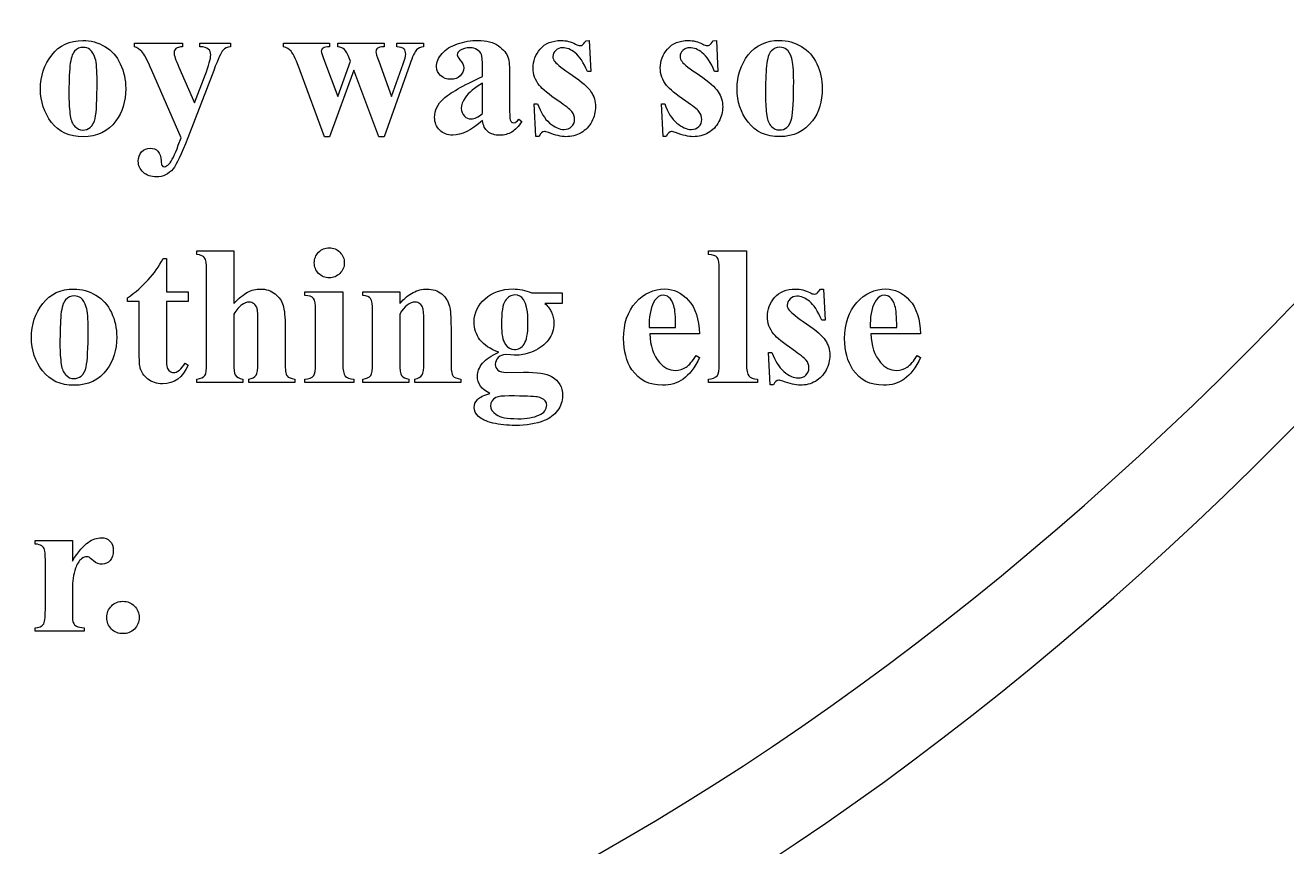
# Model space of a CAD drawing. Header units: millimetres. Extents: x 89 to 151, y 168 to 272.
# Drawn here: x 125.42 to 136.6, y 175.46 to 182.75 of the extents above; entities that cross this region are included whole.
import ezdxf

# ---------------------------------------------------------------- set-up
doc = ezdxf.new("R2010")
doc.units = ezdxf.units.MM
doc.layers.add('Layer_1', color=7, linetype='CONTINUOUS')

msp = doc.modelspace()

# ---------------------------------------------------------------- linework, layer by layer
at = {"layer": 'Layer_1', "color": 7}
for points in [[(125.92777, 182.61418)], [(132.10181, 182.61482)], [(128.11199, 180.77605)], [(125.84814, 180.41002)], [(129.75703, 180.35706)], [(131.39433, 180.01251)], [(133.35372, 180.01251)], [(126.2831, 177.64059)]]:
    msp.add_lwpolyline(points, close=True, dxfattribs=at)
for points in [[(130.3879, 182.61234), (130.41716, 182.61286)], [(130.41716, 182.61286), (130.43006, 182.33812), (130.40076, 182.33812)], [(131.51528, 182.61234), (131.54456, 182.61286)], [(131.54456, 182.61286), (131.55746, 182.33812), (131.52816, 182.33812)], [(125.93128, 182.55296), (125.93078, 182.55302)], [(126.38464, 182.55822), (126.38464, 182.59012), (126.81269, 182.59012), (126.81269, 182.55822)], [(126.9661, 182.55821), (126.9661, 182.59011), (127.23568, 182.59011), (127.23568, 182.55821)], [(127.70756, 182.55856), (127.70756, 182.59046), (128.11408, 182.59046), (128.11408, 182.55856)], [(128.18707, 182.55846), (128.18707, 182.59036), (128.59962, 182.59036), (128.59962, 182.55846)], [(128.70996, 182.55848), (128.70996, 182.59038), (128.94853, 182.59038), (128.94853, 182.55848)], [(132.10531, 182.5536), (132.10481, 182.55366)], [(126.77919, 182.37733), (126.917, 182.0621), (127.0109, 182.30584)], [(128.06938, 182.43096), (128.18738, 182.11659), (128.30107, 182.43096), (128.29207, 182.45166)], [(128.55062, 182.43106), (128.6643, 182.11669), (128.76766, 182.40608)], [(128.82533, 182.40089), (128.59968, 181.76096), (128.55078, 181.76103)], [(129.47063, 182.29417), (129.47063, 182.37517)], [(126.79894, 181.75203), (126.53884, 182.34889)], [(127.08758, 182.34892), (126.85762, 181.75206)], [(128.55078, 181.76103), (128.33029, 182.35187), (128.11411, 181.76103), (128.06931, 181.76103), (127.85486, 182.34498)], [(129.71093, 182.29421), (129.71093, 181.98157)], [(129.47062, 181.96691), (129.47062, 182.23649)], [(129.97183, 181.76313), (129.94343, 181.76313), (129.92963, 182.05252), (129.95893, 182.05252)], [(131.09922, 181.76313), (131.07082, 181.76313), (131.05702, 182.05252), (131.08632, 182.05252)], [(129.47059, 181.96677), (129.47062, 181.96691)], [(129.47016, 181.90397), (129.47062, 181.90401)], [(129.79323, 181.91597), (129.81903, 181.89527)], [(126.77436, 181.68531), (126.79894, 181.75203)], [(126.93792, 180.71645), (126.93792, 180.74835), (127.26622, 180.74845)], [(127.26622, 180.74845), (127.26622, 180.2825)], [(131.47259, 180.71713), (131.47259, 180.74903), (131.81033, 180.74897)], [(131.81033, 180.74897), (131.81033, 179.74816)], [(126.64047, 180.68047), (126.66936, 180.68045)], [(126.66936, 180.68045), (126.66936, 180.3859), (126.86056, 180.3859), (126.86056, 180.3006), (126.66936, 180.3006), (126.66936, 179.80365)], [(127.02492, 179.75526), (127.02492, 180.57347)], [(131.56909, 179.74815), (131.56909, 180.58187)], [(127.89482, 180.35405), (127.89482, 180.38595), (128.23257, 180.38589)], [(128.23257, 180.38589), (128.23257, 179.74768)], [(128.40893, 180.35401), (128.40893, 180.38591), (128.73728, 180.38589)], [(128.73728, 180.38589), (128.73728, 180.28167)], [(129.90615, 180.37692), (129.90603, 180.37689)], [(129.90603, 180.37689), (130.17733, 180.37689), (130.17733, 180.28219), (130.02316, 180.28219)], [(132.46491, 180.40824), (132.49418, 180.40876)], [(132.49418, 180.40876), (132.50708, 180.13402), (132.47778, 180.13402)], [(125.85165, 180.3488), (125.85115, 180.34886)], [(126.42773, 179.86576), (126.42773, 180.3007), (126.32266, 180.3007), (126.32266, 180.3308)], [(127.26606, 180.1868), (127.26606, 179.75531)], [(127.99132, 179.74767), (127.99132, 180.21793)], [(128.49593, 179.75627), (128.49593, 180.21102)], [(128.73711, 180.18775), (128.73711, 179.75625)], [(127.47986, 179.75537), (127.47986, 180.11452)], [(127.721, 180.06976), (127.721, 179.7554)], [(128.95011, 179.75631), (128.95011, 180.1146)], [(129.19119, 180.06979), (129.19119, 179.75629)], [(130.94826, 180.10047), (130.94826, 180.07027), (131.18246, 180.07028)], [(132.90766, 180.10047), (132.90766, 180.07027), (133.14186, 180.07028)], [(131.39433, 180.01258), (130.9525, 180.01258)], [(133.35373, 180.01258), (132.9119, 180.01258)], [(131.36508, 179.82047), (131.39438, 179.80147)], [(132.04884, 179.55903), (132.02044, 179.55903), (132.00664, 179.84841), (132.03594, 179.84841)], [(133.32447, 179.82047), (133.35377, 179.80147)], [(126.83469, 179.75375), (126.86049, 179.73485)], [(127.34616, 179.61145), (127.34616, 179.58045), (126.93792, 179.58045), (126.93792, 179.61145)], [(127.808, 179.61158), (127.808, 179.58058), (127.39976, 179.58058), (127.39976, 179.61158)], [(128.32987, 179.6116), (128.32987, 179.5806), (127.89492, 179.5806), (127.89492, 179.6116)], [(128.81641, 179.6116), (128.81641, 179.5806), (128.40903, 179.5806), (128.40903, 179.6116)], [(129.27819, 179.61161), (129.27819, 179.58061), (128.87081, 179.58061), (128.87081, 179.61161)], [(129.6848, 179.67123), (129.8338, 179.67323)], [(131.90763, 179.61208), (131.90763, 179.58108), (131.47269, 179.58108), (131.47269, 179.61208)], [(129.70626, 179.46182), (129.70623, 179.46222)], [(125.50602, 178.14862), (125.50602, 178.18052), (125.83523, 178.18061)], [(125.83523, 178.18061), (125.83523, 177.99802)], [(125.59572, 177.56464), (125.59572, 178.00992)], [(125.83529, 177.74977), (125.83529, 177.56459), (125.83616, 177.51639)], [(125.94116, 177.40619), (125.94116, 177.37519), (125.50622, 177.37519), (125.50622, 177.40619)]]:
    msp.add_lwpolyline(points, dxfattribs=at)
for points in [[(132.299627, 176.529913), (143.302082, 184.125524), (150.475874, 202.01942), (150.475874, 221.867706)], [(100.211883, 187.167662), (108.632798, 173.132804), (121.297172, 168.934303), (132.299627, 176.529913)], [(125.65217, 182.48499), (125.719343, 182.571117), (125.81121, 182.61418), (125.92777, 182.61418)], [(125.92778, 182.61422), (125.997833, 182.61422), (126.063003, 182.59612), (126.12329, 182.55992)], [(129.24837, 182.58441), (129.30697, 182.604543), (129.367833, 182.61461), (129.43096, 182.61461)], [(129.43096, 182.61461), (129.507327, 182.61461), (129.567617, 182.598243), (129.61183, 182.56551)], [(129.98225, 182.53834), (130.025317, 182.588873), (130.08733, 182.61414), (130.16829, 182.61414)], [(130.16829, 182.61414), (130.211957, 182.61414), (130.25416, 182.603507), (130.2949, 182.58224)], [(130.3578, 182.57534), (130.3638, 182.580007), (130.373833, 182.59234), (130.3879, 182.61234)], [(131.10964, 182.53834), (131.152707, 182.588873), (131.21472, 182.61414), (131.29568, 182.61414)], [(131.29568, 182.61414), (131.33928, 182.61414), (131.38148, 182.603507), (131.42228, 182.58224)], [(131.48518, 182.57534), (131.49118, 182.580007), (131.501213, 182.59234), (131.51528, 182.61234)], [(131.8262, 182.48563), (131.89338, 182.571757), (131.98525, 182.61482), (132.10181, 182.61482)], [(132.10181, 182.61486), (132.171857, 182.61486), (132.237027, 182.59676), (132.29732, 182.56056)], [(125.85498, 182.51942), (125.834313, 182.49762), (125.820547, 182.45398), (125.81368, 182.3885)], [(125.93078, 182.55302), (125.901513, 182.55302), (125.876247, 182.54182), (125.85498, 182.51942)], [(125.98988, 182.53486), (125.974947, 182.546927), (125.955413, 182.55296), (125.93128, 182.55296)], [(126.03808, 182.45476), (126.027147, 182.491493), (126.01108, 182.518193), (125.98988, 182.53486)], [(126.12329, 182.55992), (126.183557, 182.52372), (126.229207, 182.47233), (126.26024, 182.40575)], [(126.45184, 182.51512), (126.43344, 182.535787), (126.41104, 182.550153), (126.38464, 182.55822)], [(126.53884, 182.34889), (126.499773, 182.439037), (126.470773, 182.494447), (126.45184, 182.51512)], [(126.75329, 182.54182), (126.741823, 182.532087), (126.73609, 182.52032), (126.73609, 182.50652)], [(126.73609, 182.50652), (126.73609, 182.48472), (126.750457, 182.441657), (126.77919, 182.37733)], [(126.81269, 182.55822), (126.784557, 182.556887), (126.764757, 182.55142), (126.75329, 182.54182)], [(127.0402, 182.53751), (127.0264, 182.550177), (127.0017, 182.557077), (126.9661, 182.55821)], [(127.0109, 182.30584), (127.044767, 182.39254), (127.0617, 182.45283), (127.0617, 182.48671)], [(127.0617, 182.48671), (127.0617, 182.507977), (127.054533, 182.52491), (127.0402, 182.53751)], [(127.17108, 182.52721), (127.154413, 182.51001), (127.12658, 182.45058), (127.08758, 182.34892)], [(127.23568, 182.55821), (127.20928, 182.555543), (127.187747, 182.54521), (127.17108, 182.52721)], [(127.77306, 182.51896), (127.758727, 182.53736), (127.736893, 182.55056), (127.70756, 182.55856)], [(127.85486, 182.34498), (127.822727, 182.43398), (127.79546, 182.491973), (127.77306, 182.51896)], [(128.05728, 182.54646), (128.046947, 182.538393), (128.04178, 182.529193), (128.04178, 182.51886)], [(128.04178, 182.51886), (128.04178, 182.50906), (128.05098, 182.47976), (128.06938, 182.43096)], [(128.11408, 182.55856), (128.086547, 182.55856), (128.067613, 182.554527), (128.05728, 182.54646)], [(128.24647, 182.53346), (128.23387, 182.545527), (128.21407, 182.55386), (128.18707, 182.55846)], [(128.29207, 182.45166), (128.27487, 182.494727), (128.25967, 182.521993), (128.24647, 182.53346)], [(128.53852, 182.54466), (128.52992, 182.537793), (128.52562, 182.52776), (128.52562, 182.51456)], [(128.52562, 182.51456), (128.52562, 182.501893), (128.533953, 182.47406), (128.55062, 182.43106)], [(128.59962, 182.55846), (128.567487, 182.55646), (128.54712, 182.55186), (128.53852, 182.54466)], [(128.77366, 182.53958), (128.762727, 182.549913), (128.741493, 182.556213), (128.70996, 182.55848)], [(128.76766, 182.40608), (128.782593, 182.447413), (128.79006, 182.475547), (128.79006, 182.49048)], [(128.79006, 182.49048), (128.79006, 182.51288), (128.784593, 182.529247), (128.77366, 182.53958)], [(128.88563, 182.53008), (128.870163, 182.515147), (128.850063, 182.472083), (128.82533, 182.40089)], [(128.94853, 182.55848), (128.92213, 182.555147), (128.901163, 182.54568), (128.88563, 182.53008)], [(129.06233, 182.37942), (129.06233, 182.420753), (129.078697, 182.460083), (129.11143, 182.49741)], [(129.11143, 182.49741), (129.144163, 182.535277), (129.18981, 182.564277), (129.24837, 182.58441)], [(129.26913, 182.52412), (129.254197, 182.513787), (129.24673, 182.50172), (129.24673, 182.48792)], [(129.24673, 182.48792), (129.24673, 182.475853), (129.254763, 182.46092), (129.27083, 182.44312)], [(129.36133, 182.54912), (129.323997, 182.54912), (129.293263, 182.540787), (129.26913, 182.52412)], [(129.42333, 182.53102), (129.40493, 182.543087), (129.384263, 182.54912), (129.36133, 182.54912)], [(129.46033, 182.48972), (129.45433, 182.505787), (129.441997, 182.519553), (129.42333, 182.53102)], [(129.47063, 182.37517), (129.47063, 182.436037), (129.467197, 182.47422), (129.46033, 182.48972)], [(129.61183, 182.56551), (129.65663, 182.533377), (129.68563, 182.498353), (129.69883, 182.46044)], [(129.91855, 182.3704), (129.91855, 182.4324), (129.939783, 182.48838), (129.98225, 182.53834)], [(130.11912, 182.5259), (130.102453, 182.510367), (130.09412, 182.492267), (130.09412, 182.4716)], [(130.17942, 182.55), (130.155887, 182.55), (130.135787, 182.541967), (130.11912, 182.5259)], [(130.29138, 182.5052), (130.254047, 182.535067), (130.216727, 182.55), (130.17942, 182.55)], [(130.40076, 182.33812), (130.36576, 182.419653), (130.3293, 182.475347), (130.29138, 182.5052)], [(130.2949, 182.58224), (130.310367, 182.57364), (130.323, 182.56934), (130.3328, 182.56934)], [(130.3328, 182.56934), (130.343133, 182.56934), (130.351467, 182.57134), (130.3578, 182.57534)], [(131.04594, 182.3704), (131.04594, 182.4324), (131.067173, 182.48838), (131.10964, 182.53834)], [(131.24651, 182.5259), (131.229843, 182.510367), (131.22151, 182.492267), (131.22151, 182.4716)], [(131.30681, 182.55), (131.283277, 182.55), (131.263177, 182.541967), (131.24651, 182.5259)], [(131.41878, 182.5052), (131.381447, 182.535067), (131.344123, 182.55), (131.30681, 182.55)], [(131.52816, 182.33812), (131.49316, 182.419653), (131.4567, 182.475347), (131.41878, 182.5052)], [(131.42228, 182.58224), (131.437813, 182.57364), (131.450447, 182.56934), (131.46018, 182.56934)], [(131.46018, 182.56934), (131.470513, 182.56934), (131.478847, 182.57134), (131.48518, 182.57534)], [(132.02901, 182.52006), (132.008343, 182.49826), (131.994577, 182.45462), (131.98771, 182.38914)], [(132.10481, 182.55366), (132.075543, 182.55366), (132.050277, 182.54246), (132.02901, 182.52006)], [(132.16391, 182.5355), (132.148977, 182.547567), (132.129443, 182.5536), (132.10531, 182.5536)], [(132.21211, 182.4554), (132.201177, 182.492133), (132.18511, 182.518833), (132.16391, 182.5355)], [(132.29732, 182.56056), (132.357587, 182.52436), (132.403233, 182.47297), (132.43426, 182.40639)], [(125.55227, 182.18354), (125.55227, 182.298953), (125.58557, 182.399437), (125.65217, 182.48499)], [(125.81368, 182.3885), (125.80768, 182.323633), (125.80468, 182.2332), (125.80468, 182.1172)], [(126.05448, 182.25408), (126.05448, 182.351693), (126.049013, 182.418587), (126.03808, 182.45476)], [(126.26024, 182.40575), (126.29184, 182.33915), (126.30764, 182.266227), (126.30764, 182.18698)], [(129.09853, 182.30272), (129.074397, 182.32452), (129.06233, 182.350087), (129.06233, 182.37942)], [(129.27083, 182.44312), (129.29263, 182.418453), (129.30353, 182.39462), (129.30353, 182.37162)], [(129.69883, 182.46044), (129.706897, 182.436307), (129.71093, 182.380897), (129.71093, 182.29421)], [(130.09412, 182.4716), (130.09412, 182.456067), (130.099853, 182.441133), (130.11132, 182.4268)], [(130.11132, 182.4268), (130.12972, 182.403267), (130.18111, 182.362787), (130.26549, 182.30536)], [(131.22151, 182.4716), (131.22151, 182.456067), (131.227243, 182.441133), (131.23871, 182.4268)], [(131.23871, 182.4268), (131.25711, 182.403267), (131.3085, 182.362787), (131.39288, 182.30536)], [(131.7263, 182.18418), (131.7263, 182.299593), (131.7596, 182.400077), (131.8262, 182.48563)], [(131.98771, 182.38914), (131.98171, 182.324273), (131.97871, 182.23384), (131.97871, 182.11784)], [(132.22851, 182.25472), (132.22851, 182.352333), (132.223043, 182.419227), (132.21211, 182.4554)], [(132.43426, 182.40639), (132.46586, 182.33979), (132.48166, 182.266867), (132.48166, 182.18762)], [(129.18983, 182.27002), (129.15363, 182.27002), (129.123197, 182.28092), (129.09853, 182.30272)], [(129.12526, 182.0978), (129.17806, 182.1472), (129.293183, 182.212657), (129.47063, 182.29417)], [(129.27163, 182.29932), (129.250963, 182.279787), (129.223697, 182.27002), (129.18983, 182.27002)], [(129.30353, 182.37162), (129.30353, 182.343487), (129.292897, 182.319387), (129.27163, 182.29932)], [(129.97535, 182.21451), (129.937483, 182.261577), (129.91855, 182.31354), (129.91855, 182.3704)], [(130.26549, 182.30536), (130.349897, 182.248493), (130.405307, 182.199973), (130.43172, 182.1598)], [(131.10274, 182.21451), (131.064873, 182.261577), (131.04594, 182.31354), (131.04594, 182.3704)], [(131.39288, 182.30536), (131.477287, 182.248493), (131.532697, 182.199973), (131.55911, 182.1598)], [(125.65047, 181.88812), (125.585003, 181.9731), (125.55227, 182.071573), (125.55227, 182.18354)], [(126.03728, 181.92335), (126.048747, 181.977883), (126.05448, 182.088127), (126.05448, 182.25408)], [(126.30764, 182.18698), (126.30764, 182.07272), (126.27864, 181.97712), (126.22064, 181.90018)], [(129.47062, 182.23649), (129.40114, 182.195757), (129.349463, 182.152117), (129.31559, 182.10557)], [(130.14589, 182.07498), (130.058037, 182.135847), (130.00119, 182.182357), (129.97535, 182.21451)], [(130.43172, 182.1598), (130.45872, 182.1202), (130.47222, 182.075703), (130.47222, 182.02631)], [(131.27327, 182.07498), (131.185423, 182.135847), (131.12858, 182.182357), (131.10274, 182.21451)], [(131.55911, 182.1598), (131.58611, 182.1202), (131.59961, 182.075703), (131.59961, 182.02631)], [(131.8245, 181.88876), (131.759033, 181.97374), (131.7263, 182.072213), (131.7263, 182.18418)], [(132.21131, 181.92399), (132.222777, 181.978523), (132.22851, 182.088767), (132.22851, 182.25472)], [(132.48166, 182.18762), (132.48166, 182.07336), (132.45266, 181.97776), (132.39466, 181.90082)], [(125.80468, 182.1172), (125.80468, 182.055733), (125.808713, 181.998317), (125.81678, 181.94495)], [(129.04606, 181.93244), (129.04606, 181.99384), (129.07246, 182.04896), (129.12526, 182.0978)], [(129.31559, 182.10557), (129.29319, 182.07457), (129.28199, 182.04327), (129.28199, 182.01167)], [(129.95893, 182.05252), (129.984797, 181.976727), (130.02011, 181.91988), (130.06487, 181.88198)], [(130.2613, 181.98368), (130.2441, 182.003813), (130.20563, 182.034247), (130.14589, 182.07498)], [(131.08632, 182.05252), (131.112187, 181.976727), (131.147497, 181.91988), (131.19225, 181.88198)], [(131.38868, 181.98368), (131.37148, 182.003813), (131.33301, 182.034247), (131.27327, 182.07498)], [(131.97871, 182.11784), (131.97871, 182.056373), (131.982743, 181.998957), (131.99081, 181.94559)], [(125.81678, 181.94495), (125.82278, 181.904217), (125.83628, 181.873217), (125.85728, 181.85195)], [(129.09166, 181.81875), (129.06126, 181.84915), (129.04606, 181.887047), (129.04606, 181.93244)], [(129.28199, 182.01167), (129.28199, 181.98527), (129.291457, 181.962003), (129.31039, 181.94187)], [(129.31039, 181.94187), (129.324723, 181.926337), (129.344823, 181.91857), (129.37069, 181.91857)], [(129.37069, 181.91857), (129.399423, 181.91857), (129.432723, 181.934637), (129.47059, 181.96677)], [(129.71093, 181.98157), (129.71093, 181.944837), (129.712263, 181.92157), (129.71493, 181.91177)], [(130.2871, 181.91218), (130.2871, 181.939713), (130.2785, 181.963547), (130.2613, 181.98368)], [(130.47222, 182.02631), (130.47222, 181.98151), (130.46102, 181.937583), (130.43862, 181.89453)], [(131.41448, 181.91218), (131.41448, 181.939713), (131.40588, 181.963547), (131.38868, 181.98368)], [(131.59961, 182.02631), (131.59961, 181.98151), (131.58841, 181.937583), (131.56601, 181.89453)], [(131.99081, 181.94559), (131.99681, 181.904857), (132.01031, 181.873857), (132.03131, 181.85259)], [(125.93039, 181.76065), (125.809237, 181.76065), (125.71593, 181.80314), (125.65047, 181.88812)], [(125.85728, 181.85195), (125.877947, 181.830683), (125.90148, 181.82005), (125.92788, 181.82005)], [(125.92788, 181.82005), (125.953747, 181.82005), (125.97528, 181.827217), (125.99248, 181.84155)], [(126.22064, 181.90018), (126.150587, 181.80716), (126.053837, 181.76065), (125.93039, 181.76065)], [(125.99248, 181.84155), (126.01488, 181.861083), (126.029813, 181.88835), (126.03728, 181.92335)], [(129.20621, 181.77395), (129.160277, 181.77395), (129.122093, 181.788883), (129.09166, 181.81875)], [(129.47062, 181.90401), (129.372433, 181.817303), (129.284297, 181.77395), (129.20621, 181.77395)], [(129.51756, 181.80577), (129.491693, 181.82757), (129.475893, 181.860303), (129.47016, 181.90397)], [(129.71493, 181.91177), (129.717597, 181.90257), (129.721897, 181.89567), (129.72783, 181.89107)], [(129.72783, 181.89107), (129.73383, 181.886403), (129.74043, 181.88407), (129.74763, 181.88407)], [(129.81903, 181.89527), (129.790297, 181.852803), (129.76043, 181.821803), (129.72943, 181.80227)], [(129.74763, 181.88407), (129.762563, 181.88407), (129.777763, 181.894703), (129.79323, 181.91597)], [(130.06487, 181.88198), (130.110203, 181.844113), (130.15298, 181.82518), (130.1932, 181.82518)], [(130.1932, 181.82518), (130.220733, 181.82518), (130.243133, 181.833513), (130.2604, 181.85018)], [(130.2604, 181.85018), (130.2782, 181.86738), (130.2871, 181.888047), (130.2871, 181.91218)], [(130.43862, 181.89453), (130.41622, 181.851463), (130.384653, 181.81843), (130.34392, 181.79543)], [(131.19225, 181.88198), (131.237583, 181.844113), (131.28036, 181.82518), (131.32058, 181.82518)], [(131.32058, 181.82518), (131.348113, 181.82518), (131.370513, 181.833513), (131.38778, 181.85018)], [(131.38778, 181.85018), (131.40558, 181.86738), (131.41448, 181.888047), (131.41448, 181.91218)], [(131.56601, 181.89453), (131.54361, 181.851463), (131.512043, 181.81843), (131.47131, 181.79543)], [(132.10441, 181.76129), (131.983257, 181.76129), (131.889953, 181.80378), (131.8245, 181.88876)], [(132.03131, 181.85259), (132.051977, 181.831323), (132.07551, 181.82069), (132.10191, 181.82069)], [(132.10191, 181.82069), (132.127777, 181.82069), (132.14931, 181.827857), (132.16651, 181.84219)], [(132.39466, 181.90082), (132.324613, 181.8078), (132.227863, 181.76129), (132.10441, 181.76129)], [(132.16651, 181.84219), (132.18891, 181.861723), (132.203843, 181.88899), (132.21131, 181.92399)], [(126.85762, 181.75206), (126.79962, 181.602773), (126.756557, 181.510903), (126.72843, 181.47645)], [(129.62522, 181.77387), (129.579287, 181.77387), (129.5434, 181.784503), (129.51756, 181.80577)], [(129.72943, 181.80227), (129.69903, 181.783337), (129.664293, 181.77387), (129.62522, 181.77387)], [(130.01923, 181.80623), (130.000297, 181.80623), (129.984497, 181.791863), (129.97183, 181.76313)], [(130.05453, 181.79723), (130.03733, 181.80323), (130.025563, 181.80623), (130.01923, 181.80623)], [(130.2087, 181.76103), (130.170233, 181.76103), (130.118843, 181.773097), (130.05453, 181.79723)], [(130.34392, 181.79543), (130.303187, 181.772497), (130.258113, 181.76103), (130.2087, 181.76103)], [(131.14662, 181.80623), (131.127687, 181.80623), (131.111887, 181.791863), (131.09922, 181.76313)], [(131.18192, 181.79723), (131.16472, 181.80323), (131.152953, 181.80623), (131.14662, 181.80623)], [(131.33609, 181.76103), (131.297623, 181.76103), (131.246233, 181.773097), (131.18192, 181.79723)], [(131.47131, 181.79543), (131.430577, 181.772497), (131.385503, 181.76103), (131.33609, 181.76103)], [(126.41926, 181.54365), (126.41926, 181.576983), (126.429293, 181.60455), (126.44936, 181.62635)], [(126.44936, 181.62635), (126.470027, 181.64815), (126.495293, 181.65905), (126.52516, 181.65905)], [(126.52516, 181.65905), (126.553893, 181.65905), (126.57686, 181.64985), (126.59406, 181.63145)], [(126.59406, 181.63145), (126.61186, 181.61305), (126.62106, 181.584617), (126.62166, 181.54615)], [(126.69336, 181.51995), (126.716293, 181.544083), (126.743293, 181.599203), (126.77436, 181.68531)], [(126.46316, 181.44545), (126.433893, 181.47245), (126.41926, 181.505183), (126.41926, 181.54365)], [(126.62166, 181.54615), (126.622233, 181.52435), (126.6249, 181.510283), (126.62966, 181.50395)], [(126.62966, 181.50395), (126.634327, 181.49795), (126.640927, 181.49495), (126.64946, 181.49495)], [(126.64946, 181.49495), (126.66326, 181.49495), (126.677893, 181.503283), (126.69336, 181.51995)], [(126.57943, 181.40415), (126.531763, 181.40415), (126.493007, 181.417917), (126.46316, 181.44545)], [(126.72843, 181.47645), (126.68883, 181.42825), (126.639163, 181.40415), (126.57943, 181.40415)], [(127.00772, 180.68715), (126.996787, 180.702083), (126.97352, 180.71185), (126.93792, 180.71645)], [(127.97929, 180.64255), (127.97929, 180.679283), (127.992223, 180.710583), (128.01809, 180.73645)], [(128.01809, 180.73645), (128.04389, 180.76285), (128.07519, 180.77605), (128.11199, 180.77605)], [(128.11199, 180.77605), (128.149323, 180.77605), (128.18089, 180.76285), (128.20669, 180.73645)], [(128.20669, 180.73645), (128.232557, 180.710583), (128.24549, 180.679283), (128.24549, 180.64255)], [(131.54929, 180.68953), (131.53609, 180.705597), (131.510523, 180.714797), (131.47259, 180.71713)], [(126.50697, 180.49186), (126.558103, 180.548127), (126.602603, 180.610997), (126.64047, 180.68047)], [(127.02492, 180.57347), (127.02492, 180.634337), (127.019187, 180.67223), (127.00772, 180.68715)], [(128.01809, 180.54865), (127.992223, 180.574517), (127.97929, 180.605817), (127.97929, 180.64255)], [(128.24549, 180.64255), (128.24549, 180.605817), (128.23229, 180.574517), (128.20589, 180.54865)], [(131.56909, 180.58187), (131.56909, 180.638137), (131.56249, 180.674023), (131.54929, 180.68953)], [(126.32266, 180.3308), (126.395007, 180.381933), (126.456443, 180.43562), (126.50697, 180.49186)], [(128.11199, 180.50985), (128.075257, 180.50985), (128.043957, 180.522783), (128.01809, 180.54865)], [(128.20589, 180.54865), (128.18009, 180.522783), (128.14879, 180.50985), (128.11199, 180.50985)], [(125.57254, 180.28083), (125.63972, 180.366957), (125.731587, 180.41002), (125.84814, 180.41002)], [(125.84815, 180.41006), (125.918203, 180.41006), (125.983373, 180.39196), (126.04366, 180.35576)], [(127.26622, 180.2825), (127.31042, 180.329033), (127.3509, 180.361767), (127.38766, 180.3807)], [(127.38766, 180.3807), (127.424393, 180.400233), (127.462577, 180.41), (127.50221, 180.41)], [(127.50221, 180.41), (127.552743, 180.41), (127.595807, 180.395633), (127.6314, 180.3669)], [(127.6314, 180.3669), (127.6676, 180.338167), (127.691433, 180.30429), (127.7029, 180.26527)], [(128.73728, 180.28167), (128.778613, 180.32647), (128.818233, 180.358903), (128.85614, 180.37897)], [(128.85614, 180.37897), (128.894007, 180.399637), (128.934773, 180.40997), (128.97844, 180.40997)], [(128.97844, 180.40997), (129.030707, 180.40997), (129.074057, 180.395337), (129.10849, 180.36607)], [(129.10849, 180.36607), (129.142957, 180.337337), (129.165923, 180.30145), (129.17739, 180.25841)], [(129.49274, 180.32352), (129.557073, 180.38152), (129.639757, 180.41052), (129.74079, 180.41052)], [(129.74079, 180.41052), (129.79419, 180.41052), (129.84931, 180.39932), (129.90615, 180.37692)], [(130.82936, 180.2907), (130.90228, 180.370507), (130.987543, 180.41041), (131.08515, 180.41041)], [(131.08515, 180.41041), (131.16669, 180.41041), (131.237317, 180.376823), (131.29703, 180.30965)], [(132.05927, 180.33424), (132.102337, 180.384773), (132.164347, 180.41004), (132.2453, 180.41004)], [(132.2453, 180.41004), (132.288967, 180.41004), (132.33117, 180.399407), (132.37191, 180.37814)], [(132.37191, 180.37814), (132.387377, 180.36954), (132.40001, 180.36524), (132.40981, 180.36524)], [(132.40981, 180.36524), (132.420143, 180.36524), (132.428477, 180.36724), (132.43481, 180.37124)], [(132.43481, 180.37124), (132.44081, 180.375907), (132.450843, 180.38824), (132.46491, 180.40824)], [(132.78874, 180.2907), (132.861667, 180.370507), (132.946933, 180.41041), (133.04454, 180.41041)], [(133.04454, 180.41041), (133.126073, 180.41041), (133.1967, 180.376823), (133.25642, 180.30965)], [(125.47264, 179.97939), (125.47264, 180.094797), (125.50594, 180.195277), (125.57254, 180.28083)], [(125.77535, 180.31526), (125.754683, 180.29346), (125.740917, 180.249823), (125.73405, 180.18435)], [(125.85115, 180.34886), (125.821883, 180.34886), (125.796617, 180.33766), (125.77535, 180.31526)], [(125.91025, 180.3307), (125.895317, 180.342767), (125.875783, 180.3488), (125.85165, 180.3488)], [(125.95845, 180.2506), (125.947517, 180.287333), (125.93145, 180.314033), (125.91025, 180.3307)], [(125.97485, 180.04992), (125.97485, 180.147533), (125.969383, 180.214427), (125.95845, 180.2506)], [(126.04366, 180.35576), (126.103927, 180.31956), (126.149577, 180.268173), (126.18061, 180.2016)], [(127.33666, 180.2695), (127.31486, 180.253967), (127.291327, 180.2264), (127.26606, 180.1868)], [(127.40386, 180.2936), (127.38086, 180.2936), (127.35846, 180.285567), (127.33666, 180.2695)], [(127.44516, 180.279), (127.433093, 180.288733), (127.419327, 180.2936), (127.40386, 180.2936)], [(127.47186, 180.2394), (127.466527, 180.2566), (127.457627, 180.2698), (127.44516, 180.279)], [(127.7029, 180.26527), (127.714967, 180.226803), (127.721, 180.161633), (127.721, 180.06976)], [(127.97152, 180.32645), (127.95832, 180.342517), (127.932753, 180.351717), (127.89482, 180.35405)], [(127.99132, 180.21793), (127.99132, 180.274797), (127.98472, 180.31097), (127.97152, 180.32645)], [(128.47873, 180.32471), (128.467797, 180.339643), (128.44453, 180.34941), (128.40893, 180.35401)], [(128.49593, 180.21102), (128.49593, 180.271887), (128.490197, 180.309783), (128.47873, 180.32471)], [(128.87491, 180.29368), (128.82551, 180.29368), (128.779577, 180.25837), (128.73711, 180.18775)], [(128.91541, 180.27908), (128.903343, 180.288813), (128.889843, 180.29368), (128.87491, 180.29368)], [(128.94211, 180.23948), (128.936777, 180.25668), (128.927877, 180.26988), (128.91541, 180.27908)], [(129.17739, 180.25841), (129.18659, 180.225677), (129.19119, 180.162803), (129.19119, 180.06979)], [(129.39624, 180.11939), (129.39624, 180.198057), (129.428407, 180.2661), (129.49274, 180.32352)], [(129.67263, 180.30629), (129.649697, 180.273023), (129.63823, 180.203547), (129.63823, 180.09786)], [(129.75703, 180.35709), (129.723697, 180.35709), (129.695563, 180.340157), (129.67263, 180.30629)], [(129.83453, 180.31576), (129.81613, 180.343293), (129.790297, 180.35706), (129.75703, 180.35706)], [(129.87333, 180.10561), (129.87333, 180.20839), (129.860397, 180.27844), (129.83453, 180.31576)], [(130.02316, 180.28219), (130.051293, 180.254057), (130.070827, 180.22849), (130.08176, 180.20549)], [(130.72084, 179.9703), (130.72084, 180.10466), (130.757013, 180.21146), (130.82936, 180.2907)], [(130.99906, 180.31062), (130.965193, 180.259487), (130.94826, 180.189437), (130.94826, 180.10047)], [(131.07226, 180.35452), (131.042393, 180.35452), (131.017993, 180.339887), (130.99906, 180.31062)], [(131.12046, 180.33902), (131.108393, 180.349353), (131.092327, 180.35452), (131.07226, 180.35452)], [(131.16696, 180.26062), (131.15716, 180.295087), (131.14166, 180.32122), (131.12046, 180.33902)], [(131.18246, 180.07028), (131.18246, 180.162727), (131.177293, 180.226173), (131.16696, 180.26062)], [(131.29703, 180.30965), (131.357297, 180.24305), (131.38973, 180.144003), (131.39433, 180.01251)], [(131.99557, 180.16629), (131.99557, 180.22829), (132.016803, 180.284273), (132.05927, 180.33424)], [(132.19614, 180.3218), (132.179473, 180.306267), (132.17114, 180.288167), (132.17114, 180.2675)], [(132.17114, 180.2675), (132.17114, 180.251967), (132.176873, 180.237033), (132.18834, 180.2227)], [(132.25644, 180.3459), (132.232907, 180.3459), (132.212807, 180.337867), (132.19614, 180.3218)], [(132.3684, 180.3011), (132.331067, 180.330967), (132.293747, 180.3459), (132.25644, 180.3459)], [(132.47778, 180.13402), (132.44278, 180.215553), (132.40632, 180.271247), (132.3684, 180.3011)], [(132.68022, 179.9703), (132.68022, 180.10466), (132.716393, 180.21146), (132.78874, 180.2907)], [(132.95846, 180.31062), (132.924593, 180.259487), (132.90766, 180.189437), (132.90766, 180.10047)], [(133.03166, 180.35452), (133.001793, 180.35452), (132.977393, 180.339887), (132.95846, 180.31062)], [(133.07986, 180.33902), (133.067793, 180.349353), (133.051727, 180.35452), (133.03166, 180.35452)], [(133.12636, 180.26062), (133.116627, 180.295087), (133.101127, 180.32122), (133.07986, 180.33902)], [(133.14186, 180.07028), (133.14186, 180.162727), (133.136693, 180.226173), (133.12636, 180.26062)], [(133.25642, 180.30965), (133.316687, 180.24305), (133.34912, 180.144003), (133.35372, 180.01251)], [(125.73405, 180.18435), (125.72805, 180.119483), (125.72505, 180.02905), (125.72505, 179.91305)], [(126.18061, 180.2016), (126.21221, 180.135), (126.22801, 180.062077), (126.22801, 179.98283)], [(127.47986, 180.11452), (127.47986, 180.18112), (127.477193, 180.222747), (127.47186, 180.2394)], [(128.95011, 180.1146), (128.95011, 180.1806), (128.947443, 180.222227), (128.94211, 180.23948)], [(130.08176, 180.20549), (130.09556, 180.17449), (130.10246, 180.142057), (130.10246, 180.10819)], [(132.05237, 180.0104), (132.014503, 180.057467), (131.99557, 180.10943), (131.99557, 180.16629)], [(132.18834, 180.2227), (132.20674, 180.199167), (132.258127, 180.158687), (132.3425, 180.10126)], [(125.95765, 179.71919), (125.969117, 179.773723), (125.97485, 179.883967), (125.97485, 180.04992)], [(129.44794, 179.96006), (129.413473, 180.005993), (129.39624, 180.059103), (129.39624, 180.11939)], [(129.63823, 180.09786), (129.63823, 180.012307), (129.64943, 179.953453), (129.67183, 179.9213)], [(129.83893, 179.9213), (129.861863, 179.9529), (129.87333, 180.014337), (129.87333, 180.10561)], [(130.10246, 180.10819), (130.10246, 180.05079), (130.086393, 180.000837), (130.05426, 179.95833)], [(132.3425, 180.10126), (132.426907, 180.044393), (132.482317, 179.995873), (132.50873, 179.9557)], [(125.57084, 179.68397), (125.505373, 179.76895), (125.47264, 179.867423), (125.47264, 179.97939)], [(126.22801, 179.98283), (126.22801, 179.86857), (126.19901, 179.77297), (126.14101, 179.69603)], [(129.61503, 179.84895), (129.53809, 179.877083), (129.482393, 179.91412), (129.44794, 179.96006)], [(129.67183, 179.9213), (129.694763, 179.8897), (129.721763, 179.8739), (129.75283, 179.8739)], [(129.75283, 179.8739), (129.787297, 179.8739), (129.815997, 179.8897), (129.83893, 179.9213)], [(130.05426, 179.95833), (130.02266, 179.916397), (129.97931, 179.883363), (129.92421, 179.85923)], [(130.79494, 179.6947), (130.74554, 179.768767), (130.72084, 179.860633), (130.72084, 179.9703)], [(130.9525, 180.01258), (130.957833, 179.90578), (130.986267, 179.821373), (131.0378, 179.75936)], [(132.2229, 179.87088), (132.135047, 179.931747), (132.078203, 179.978253), (132.05237, 180.0104)], [(132.50873, 179.9557), (132.53573, 179.9161), (132.54923, 179.8716), (132.54923, 179.8222)], [(132.75432, 179.6947), (132.70492, 179.768767), (132.68022, 179.860633), (132.68022, 179.9703)], [(132.9119, 180.01258), (132.917233, 179.90578), (132.945667, 179.821373), (132.9972, 179.75936)], [(125.72505, 179.91305), (125.72505, 179.851583), (125.729083, 179.794163), (125.73715, 179.74079)], [(126.43673, 179.70728), (126.43073, 179.726813), (126.42773, 179.77964), (126.42773, 179.86576)], [(126.66936, 179.80365), (126.66936, 179.757117), (126.67136, 179.726983), (126.67536, 179.71325)], [(129.47033, 179.75165), (129.50073, 179.788983), (129.548963, 179.821417), (129.61503, 179.84895)], [(129.6753, 179.82793), (129.649433, 179.82793), (129.6276, 179.81933), (129.6098, 179.80213)], [(129.77865, 179.82393), (129.775317, 179.82393), (129.740867, 179.825263), (129.6753, 179.82793)], [(129.92421, 179.85923), (129.869677, 179.835697), (129.821157, 179.82393), (129.77865, 179.82393)], [(131.27468, 179.71626), (131.302813, 179.735793), (131.332947, 179.77053), (131.36508, 179.82047)], [(132.03594, 179.84841), (132.061807, 179.772623), (132.09712, 179.71578), (132.14188, 179.67788)], [(132.33831, 179.77958), (132.32111, 179.799713), (132.28264, 179.830147), (132.2229, 179.87088)], [(132.54923, 179.8222), (132.54923, 179.7774), (132.53803, 179.733477), (132.51563, 179.69043)], [(133.23407, 179.71626), (133.262203, 179.735793), (133.292337, 179.77053), (133.32447, 179.82047)], [(125.73715, 179.74079), (125.74315, 179.700057), (125.75665, 179.669057), (125.77765, 179.64779)], [(126.14101, 179.69603), (126.070957, 179.60301), (125.974207, 179.5565), (125.85076, 179.5565)], [(125.91285, 179.63739), (125.93525, 179.656923), (125.950183, 179.68419), (125.95765, 179.71919)], [(126.50393, 179.61168), (126.46893, 179.640413), (126.44653, 179.67228), (126.43673, 179.70728)], [(126.86049, 179.73485), (126.813957, 179.624603), (126.738453, 179.56948), (126.63398, 179.56948)], [(126.67536, 179.71325), (126.680027, 179.70005), (126.68776, 179.68915), (126.69856, 179.68055)], [(126.72876, 179.66845), (126.766093, 179.66845), (126.801403, 179.696883), (126.83469, 179.75375)], [(127.01022, 179.64415), (127.02002, 179.65675), (127.02492, 179.693787), (127.02492, 179.75526)], [(127.26606, 179.75531), (127.26606, 179.69791), (127.27036, 179.662023), (127.27896, 179.64765)], [(127.46436, 179.64598), (127.474693, 179.660913), (127.47986, 179.697377), (127.47986, 179.75537)], [(127.721, 179.7554), (127.721, 179.693933), (127.726733, 179.65546), (127.7382, 179.63998)], [(127.97412, 179.6426), (127.985587, 179.6558), (127.99132, 179.690823), (127.99132, 179.74767)], [(128.23257, 179.74768), (128.23257, 179.690813), (128.23917, 179.654353), (128.25237, 179.6383)], [(128.48133, 179.6443), (128.491063, 179.6569), (128.49593, 179.694223), (128.49593, 179.75627)], [(128.73711, 179.75625), (128.73711, 179.695983), (128.742577, 179.6578), (128.75351, 179.6417)], [(128.93631, 179.64951), (128.94551, 179.663843), (128.95011, 179.699443), (128.95011, 179.75631)], [(129.19119, 179.75629), (129.19119, 179.69429), (129.196657, 179.65553), (129.20759, 179.64001)], [(129.42473, 179.63624), (129.42473, 179.67584), (129.43993, 179.71431), (129.47033, 179.75165)], [(129.6098, 179.80213), (129.5926, 179.785463), (129.584, 179.765363), (129.584, 179.74183)], [(129.584, 179.74183), (129.584, 179.721163), (129.591767, 179.70423), (129.6073, 179.69103)], [(129.6073, 179.69103), (129.623367, 179.67783), (129.6492, 179.67123), (129.6848, 179.67123)], [(131.06624, 179.55689), (130.946807, 179.55689), (130.856373, 179.602827), (130.79494, 179.6947)], [(131.0378, 179.75936), (131.0774, 179.711693), (131.12506, 179.68786), (131.18078, 179.68786)], [(131.18078, 179.68786), (131.215247, 179.68786), (131.246547, 179.697327), (131.27468, 179.71626)], [(131.39438, 179.80147), (131.35078, 179.712477), (131.30255, 179.649317), (131.24969, 179.61199)], [(131.55189, 179.64308), (131.563357, 179.65628), (131.56909, 179.691303), (131.56909, 179.74815)], [(131.81033, 179.74816), (131.81033, 179.691293), (131.81693, 179.654833), (131.83013, 179.63878)], [(132.33741, 179.64608), (132.35521, 179.66328), (132.36411, 179.683947), (132.36411, 179.70808)], [(132.36411, 179.70808), (132.36411, 179.735613), (132.35551, 179.759447), (132.33831, 179.77958)], [(133.02563, 179.55689), (132.906197, 179.55689), (132.81576, 179.602827), (132.75432, 179.6947)], [(132.9972, 179.75936), (133.0368, 179.711693), (133.084457, 179.68786), (133.14017, 179.68786)], [(133.14017, 179.68786), (133.174637, 179.68786), (133.205937, 179.697327), (133.23407, 179.71626)], [(133.35377, 179.80147), (133.310103, 179.712477), (133.261873, 179.649317), (133.20908, 179.61199)], [(125.85076, 179.5565), (125.729607, 179.5565), (125.6363, 179.59899), (125.57084, 179.68397)], [(125.77765, 179.64779), (125.798317, 179.626523), (125.82185, 179.61589), (125.84825, 179.61589)], [(125.84825, 179.61589), (125.874117, 179.61589), (125.89565, 179.623057), (125.91285, 179.63739)], [(126.63398, 179.56948), (126.582847, 179.56948), (126.539497, 179.583547), (126.50393, 179.61168)], [(126.69856, 179.68055), (126.709493, 179.672483), (126.71956, 179.66845), (126.72876, 179.66845)], [(126.93792, 179.61145), (126.971787, 179.614783), (126.995887, 179.625683), (127.01022, 179.64415)], [(127.27896, 179.64765), (127.289893, 179.628117), (127.312293, 179.61605), (127.34616, 179.61145)], [(127.39976, 179.61158), (127.428493, 179.61558), (127.450027, 179.627047), (127.46436, 179.64598)], [(127.7382, 179.63998), (127.749667, 179.625047), (127.772933, 179.61558), (127.808, 179.61158)], [(127.89492, 179.6116), (127.93052, 179.612933), (127.95692, 179.623267), (127.97412, 179.6426)], [(128.25237, 179.6383), (128.26557, 179.622833), (128.291403, 179.613933), (128.32987, 179.6116)], [(128.40903, 179.6116), (128.442897, 179.614933), (128.466997, 179.625833), (128.48133, 179.6443)], [(128.75351, 179.6417), (128.764977, 179.625633), (128.785943, 179.6156), (128.81641, 179.6116)], [(128.87081, 179.61161), (128.90121, 179.61561), (128.923043, 179.628243), (128.93631, 179.64951)], [(129.20759, 179.64001), (129.219057, 179.625077), (129.24259, 179.61561), (129.27819, 179.61161)], [(129.53669, 179.48293), (129.46205, 179.519663), (129.42473, 179.570767), (129.42473, 179.63624)], [(129.8338, 179.67323), (129.95438, 179.67323), (130.03735, 179.66003), (130.08271, 179.63363)], [(130.08271, 179.63363), (130.147577, 179.596897), (130.18001, 179.54034), (130.18001, 179.46396)], [(131.24969, 179.61199), (131.19689, 179.575257), (131.13574, 179.55689), (131.06624, 179.55689)], [(131.47269, 179.61208), (131.50829, 179.613413), (131.53469, 179.623747), (131.55189, 179.64308)], [(131.83013, 179.63878), (131.84333, 179.623313), (131.869163, 179.614413), (131.90763, 179.61208)], [(132.09624, 179.60213), (132.077307, 179.60213), (132.061507, 179.587763), (132.04884, 179.55903)], [(132.13154, 179.59313), (132.11434, 179.59913), (132.102573, 179.60213), (132.09624, 179.60213)], [(132.28571, 179.55693), (132.247243, 179.55693), (132.195853, 179.568997), (132.13154, 179.59313)], [(132.14188, 179.67788), (132.187213, 179.640013), (132.22999, 179.62108), (132.27021, 179.62108)], [(132.27021, 179.62108), (132.297743, 179.62108), (132.320143, 179.629413), (132.33741, 179.64608)], [(132.42093, 179.59133), (132.380197, 179.568397), (132.335123, 179.55693), (132.28571, 179.55693)], [(132.51563, 179.69043), (132.49323, 179.647363), (132.461663, 179.61433), (132.42093, 179.59133)], [(133.20908, 179.61199), (133.15628, 179.575257), (133.09513, 179.55689), (133.02563, 179.55689)], [(129.42559, 179.43043), (129.445657, 179.451097), (129.48269, 179.468597), (129.53669, 179.48293)], [(129.39629, 179.35893), (129.39629, 179.38533), (129.406057, 179.409163), (129.42559, 179.43043)], [(129.43499, 179.28053), (129.40919, 179.305197), (129.39629, 179.33133), (129.39629, 179.35893)], [(129.58996, 179.44762), (129.557227, 179.42982), (129.54086, 179.405687), (129.54086, 179.37522)], [(129.54086, 179.37522), (129.54086, 179.345953), (129.557793, 179.319553), (129.59166, 179.29602)], [(129.70623, 179.46222), (129.64763, 179.46222), (129.608873, 179.457353), (129.58996, 179.44762)], [(129.95603, 179.45282), (129.92503, 179.45882), (129.841773, 179.46182), (129.70626, 179.46182)], [(130.02663, 179.41752), (130.011097, 179.43472), (129.987563, 179.446487), (129.95603, 179.45282)], [(129.97063, 179.29172), (130.016563, 179.312987), (130.03953, 179.342853), (130.03953, 179.38132)], [(130.03953, 179.38132), (130.03953, 179.395653), (130.03523, 179.40772), (130.02663, 179.41752)], [(130.18001, 179.46396), (130.18001, 179.41516), (130.165077, 179.37095), (130.13521, 179.33133)], [(129.56332, 179.22193), (129.503587, 179.23573), (129.46081, 179.255263), (129.43499, 179.28053)], [(129.59166, 179.29602), (129.625527, 179.271887), (129.689263, 179.25982), (129.78287, 179.25982)], [(129.78287, 179.25982), (129.862677, 179.25982), (129.925263, 179.270453), (129.97063, 179.29172)], [(130.13521, 179.33133), (130.105343, 179.29113), (130.06601, 179.261563), (130.01721, 179.24263)], [(129.76142, 179.20043), (129.689073, 179.20043), (129.62304, 179.207597), (129.56332, 179.22193)], [(130.01721, 179.24263), (129.943143, 179.214497), (129.85788, 179.20043), (129.76142, 179.20043)], [(125.56372, 178.13312), (125.552787, 178.140587), (125.533553, 178.145753), (125.50602, 178.14862)], [(125.58872, 178.09782), (125.58272, 178.113887), (125.574387, 178.125653), (125.56372, 178.13312)], [(125.83523, 177.99802), (125.88863, 178.081273), (125.935427, 178.136393), (125.97562, 178.16338)], [(125.97562, 178.16338), (126.01582, 178.190913), (126.054577, 178.20468), (126.09189, 178.20468)], [(126.09189, 178.20468), (126.124023, 178.20468), (126.14959, 178.194647), (126.16859, 178.17458)], [(126.16859, 178.17458), (126.188123, 178.155047), (126.19789, 178.127213), (126.19789, 178.09108)], [(125.59572, 178.00992), (125.59572, 178.055853), (125.593387, 178.085153), (125.58872, 178.09782)], [(125.91629, 178.01768), (125.892757, 177.998147), (125.874957, 177.97028), (125.86289, 177.93408)], [(125.96369, 178.03658), (125.947023, 178.03658), (125.931223, 178.03028), (125.91629, 178.01768)], [(125.98349, 178.03158), (125.97749, 178.034913), (125.97089, 178.03658), (125.96369, 178.03658)], [(126.02309, 177.99888), (126.00069, 178.018413), (125.98749, 178.029313), (125.98349, 178.03158)], [(126.19789, 178.09108), (126.19789, 178.052613), (126.188423, 178.022747), (126.16949, 178.00148)], [(125.86289, 177.93408), (125.84449, 177.878413), (125.83529, 177.816977), (125.83529, 177.74977)], [(126.10229, 177.96958), (126.071823, 177.96958), (126.045423, 177.979347), (126.02309, 177.99888)], [(126.16949, 178.00148), (126.15109, 177.980213), (126.12869, 177.96958), (126.10229, 177.96958)], [(126.14017, 177.49676), (126.14017, 177.53636), (126.153937, 177.570237), (126.18147, 177.59839)], [(126.18147, 177.59839), (126.209603, 177.626523), (126.24348, 177.64059), (126.2831, 177.64059)], [(126.2831, 177.64059), (126.3233, 177.64059), (126.357177, 177.626523), (126.38473, 177.59839)], [(126.38473, 177.59839), (126.412863, 177.570257), (126.42693, 177.53638), (126.42693, 177.49676)], [(125.57682, 177.43459), (125.58942, 177.451257), (125.59572, 177.494607), (125.59572, 177.56464)], [(125.83616, 177.51639), (125.83616, 177.483657), (125.83816, 177.46269), (125.84216, 177.45349)], [(126.18147, 177.39513), (126.153937, 177.423263), (126.14017, 177.45714), (126.14017, 177.49676)], [(126.42693, 177.49676), (126.42693, 177.45716), (126.412863, 177.423283), (126.38473, 177.39513)], [(125.50622, 177.40619), (125.54122, 177.408857), (125.564753, 177.418323), (125.57682, 177.43459)], [(125.84216, 177.45349), (125.849027, 177.438023), (125.85906, 177.426557), (125.87226, 177.41909)], [(125.87226, 177.41909), (125.88606, 177.412223), (125.909027, 177.407923), (125.94116, 177.40619)], [(126.2831, 177.35383), (126.2435, 177.35383), (126.209623, 177.367597), (126.18147, 177.39513)], [(126.38473, 177.39513), (126.356597, 177.367597), (126.32272, 177.35383), (126.2831, 177.35383)]]:
    msp.add_open_spline(points, degree=3, dxfattribs=at)
at = {"layer": 'Layer_1', "color": 1}
for points in [[(132.512413, 175.673729), (143.722645, 183.412779), (151.03191, 201.644594), (151.03191, 221.867706)], [(99.818707, 186.512367), (108.398646, 172.212467), (121.302181, 167.934679), (132.512413, 175.673729)]]:
    msp.add_open_spline(points, degree=3, dxfattribs=at)

doc.saveas('drawing.dxf')
